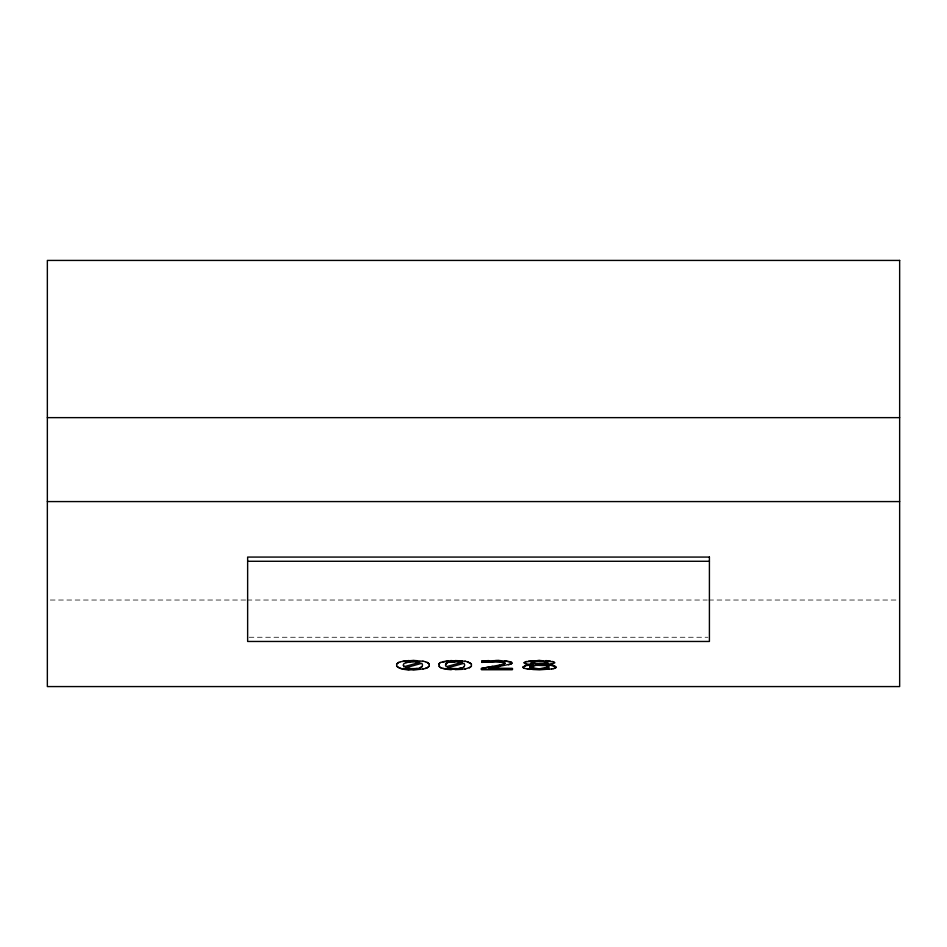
<?xml version="1.0" encoding="UTF-8"?>
<svg xmlns="http://www.w3.org/2000/svg" width="947" height="947" viewBox="0 0 947 947"><rect width="100%" height="100%" fill="white"/><g stroke="black" fill="none" stroke-linecap="round" stroke-linejoin="round"><path stroke-width="0.71" stroke-dasharray="4.74 3.55" d="M50.309 600.031L245.628 600.031M247.108 600.031L707.291 600.031M708.77 600.031L898.17 600.031M249.12 637.26L707.942 637.26"/><path stroke-width="1.42" d="M396.675 663.989L396.675 666.226M429.228 666.226L429.228 663.989M438.852 663.989L439.633 667.162M471.405 666.226L471.405 663.989M418.527 661.87L419.947 662.32L404.002 666.735L403.351 665.161L403.943 663.456L410.667 661.48M457.2 661.468L462.124 662.32L446.179 666.735L445.528 665.054L446.12 663.456L447.907 662.32L459.07 661.728M445.528 665.161L446.12 663.563L447.907 662.427L455.105 661.527M464.125 666.771L464.717 665.054L464.042 663.291L447.753 667.824L449.174 668.251M555.818 667.765L556.09 667.09M524.07 662.853L526.402 661.397M505.023 663.042L503.816 664.06M522.874 667.209L525.597 665.552M396.675 664.096L398.758 662.284M438.852 664.096L439.633 663.066M429.228 666.12L427.133 667.943L422.954 669.103M471.405 666.12L469.31 667.943M530.462 667.706L539.47 668.819L548.514 667.824L549.142 666.972L548.514 666.25L546.597 665.705M533.137 664.048L531.492 663.587L531.492 662.213M530.947 662.959L535.813 661.468M535.422 668.7L530.462 667.813L529.823 666.972L535.375 665.374L543.542 665.374L548.514 666.357M529.823 667.09L530.45 666.357M421.948 666.664L418.823 668.298L415.2 668.748M420.16 667.907L421.948 666.771L422.54 665.054L421.865 663.291L405.576 667.824L406.997 668.251M462.349 667.907L464.125 666.664M553.604 668.7L555.818 667.659M397.456 663.172L400.581 661.633M439.633 663.172L440.935 662.284M428.435 667.043L425.298 668.487M470.623 667.043L465.131 669.103M504.715 663.504L499.199 665.232M440.935 662.391L451.269 660.544M556.09 667.197L553.368 665.552L545.519 664.758L552.409 664.143L554.895 662.746L552.563 661.397M554.989 668.156L551.675 669.079M525.112 661.906L539.47 660.438L553.865 661.906M508.586 664.794L511.723 663.622L510.954 661.929M405.73 662.427L416.893 661.728M457.377 668.748L462.349 667.801M548.514 667.718L539.47 668.7M400.581 661.74L409.092 660.544M442.758 661.74L447.931 660.876M512.445 668.57L488.972 668.464L512.445 668.464L512.445 669.576L481.419 669.576L481.419 668.464L499.199 665.125M481.419 668.464L492.606 666.392M500.075 666.416L488.972 668.464L510.575 664.084A15.46 2.687 0 0 0 511.818 662.415L505.071 660.828M459.342 668.464L461 668.191M552.409 664.025L545.519 664.758M528.923 665.161L533.445 664.758L525.597 665.658L522.874 667.102L523.975 668.274L529.681 669.375M402.913 661.231L412.928 660.473L422.954 661.231M396.675 666.12C403.682 671.778 414.514 669.458 422.954 668.996M440.935 667.836L447.931 669.458L465.131 668.996M551.675 668.961L539.47 669.754L527.266 668.973M528.213 661.172L539.47 660.556M532.332 665.812L535.375 665.481M533.137 661.858L543.164 661.468L548.017 662.959L543.14 664.332L531.492 663.48M417.165 668.464L410.678 668.736L405.576 667.718M488.759 660.592L481.822 661.03L481.822 662.355L499.519 661.562L505.023 663.149M481.822 662.355L495.612 661.562L504.396 662.486M549.26 669.257L532.522 669.47M420.113 669.351L412.928 669.647M462.29 669.351L455.105 669.647M481.822 661.136L499.033 660.485L509.533 661.622M457.377 668.641L450.879 668.452M451.269 660.651L465.131 661.231M47.35 417.639L899.65 417.639M47.35 501.579L899.65 501.579M247.641 561.275L709.41 561.275M481.419 669.47L512.445 669.47M495.47 660.556L499.033 660.592M455.105 660.58L462.29 660.876M412.928 660.58L416.775 660.651M539.47 661.48L545.851 661.858M535.813 664.226L545.827 663.942L547.473 663.48L547.473 662.213M412.928 668.689L408.702 668.452M539.47 665.374L543.542 665.481M451.269 669.683L442.758 668.487M409.092 669.683L400.581 668.487L397.456 667.043M529.515 664.474L533.445 664.758L526.556 664.025L524.07 662.746M545.863 660.592L550.752 661.172M415.023 661.468L418.527 661.977M550.053 665.161L555.416 666.345M450.879 668.558L447.753 667.718M465.131 661.124L470.623 663.172M422.954 661.124L425.298 661.74M460.704 661.87L462.124 662.213M524.697 663.445L526.556 664.025M467.475 661.633L471.405 664.096M425.298 661.633L428.435 663.172M427.133 662.284L429.228 664.096M440.935 667.943L438.852 666.12M523.146 667.671L523.975 668.168M403.351 665.054L404.002 666.735M899.65 260.425L47.35 260.425L47.35 686.575L899.65 686.575L899.65 260.425M709.41 557.073L247.641 557.073L247.641 641.462L709.41 641.462L709.41 557.073"/></g></svg>
